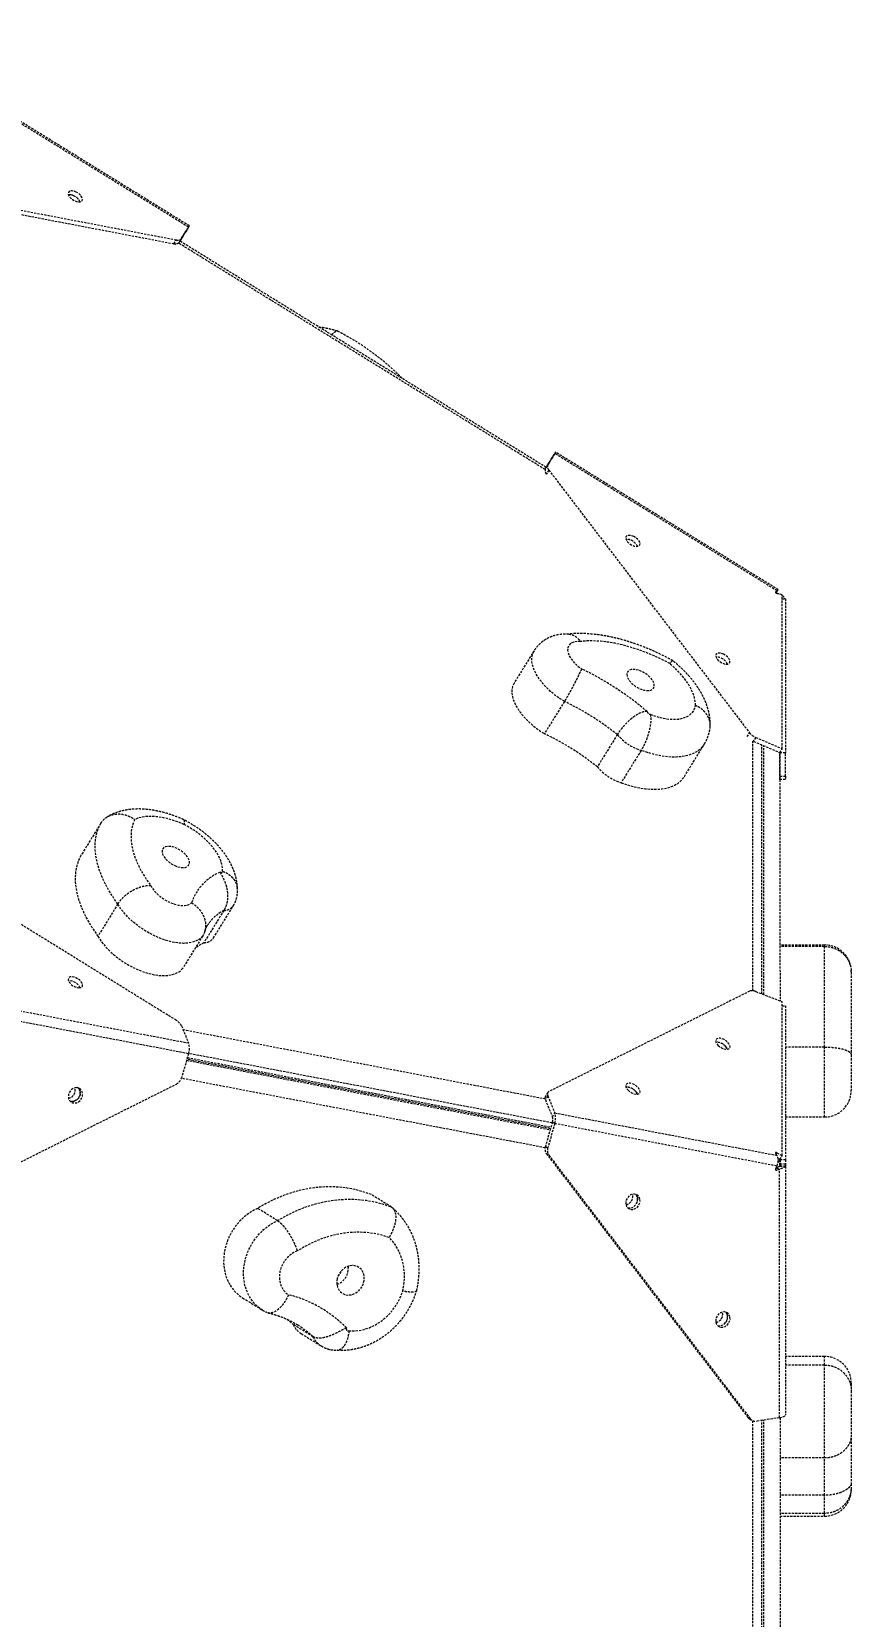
# Model space of a CAD drawing. Header units: millimetres. Extents: x -3485 to 2910, y -2710 to 2433.
# Drawn here: x 986 to 1445, y 74 to 964 of the extents above; entities that cross this region are included whole.
import ezdxf

# ---------------------------------------------------------------- set-up
doc = ezdxf.new("R2010")
doc.units = ezdxf.units.MM
doc.linetypes.add('HIDDEN', pattern=[1.905, 1.27, -0.635])
doc.layers.add('DIKOM_ОБЪЕКТ', color=7, linetype='Continuous')
doc.layers.add('DIKOM_РАЗМЕР_ЗОНА', color=7, linetype='Continuous')
doc.styles.add('style1', font='arialbd.ttf', dxfattribs={"width": 0.8})
doc.dimstyles.new('1-50', dxfattribs={"dimtxt": 300, "dimasz": 200, "dimexe": 100, "dimexo": 0, "dimgap": 100, "dimtad": 1, "dimtxsty": 'style1', "dimcen": 200, "dimclrd": 7, "dimclre": 7, "dimclrt": 7, "dimadec": 1, "dimazin": 2, "dimtfac": 1, "dimtmove": 0, "dimatfit": 2, "dimfxl": 0, "dimlwd": 25, "dimlwe": 18, "dimarcsym": 0})

# ---------------------------------------------------------------- blocks, each defined once
blk = doc.blocks.new('*D3')
at = {"layer": 'Defpoints', "color": 0, "transparency": 16777216}
for p in [(1104.7, 2433.05), (-3035.21, -2058.94), (798.95, -2058.94)]:
    blk.add_point(p, dxfattribs=at)
at = {"layer": 'DIKOM_РАЗМЕР_ЗОНА', "color": 7, "lineweight": 18, "transparency": 16777216}
for p, q in [((1104.7, 2433.05), (-3135.21, 2433.05)), ((798.95, -2058.94), (-3135.21, -2058.94))]:
    blk.add_line(p, q, dxfattribs=at)
at = {"layer": 'DIKOM_РАЗМЕР_ЗОНА', "color": 7, "lineweight": 25, "transparency": 16777216}
blk.add_line((-3035.21, 2233.05), (-3035.21, -1858.94), dxfattribs=at)
at = {"layer": 'DIKOM_РАЗМЕР_ЗОНА', "color": 7, "transparency": 16777216}
for points in [[(-3068.54, 2233.05), (-3001.87, 2233.05), (-3035.21, 2433.05)], [(-3068.54, -1858.94), (-3001.87, -1858.94), (-3035.21, -2058.94)]]:
    blk.add_solid(points, dxfattribs=at)
at = {"layer": 'DIKOM_РАЗМЕР_ЗОНА', "color": 7, "transparency": 16777216, "insert": (-3288.38, 360.58), "char_height": 300, "attachment_point": 5, "rotation": 90, "style": 'style1'}
blk.add_mtext('{\\fArial|b0|i0|c204|p34;4500}', dxfattribs=at)

msp = doc.modelspace()

# ---------------------------------------------------------------- linework, layer by layer
at = {"layer": 'DIKOM_ОБЪЕКТ', "color": 7, "linetype": 'HIDDEN', "lineweight": 15}
for p, q in [((1073.551, 853.87), (948.883, 930.917)), ((1074.023, 854.632), (949.075, 931.852)), ((883.971, 881.631), (1066.716, 846.732)), ((882.629, 879.46), (1065.374, 844.561)), ((1073.551, 853.87), (1069.587, 847.457)), ((1069.588, 847.456), (1073.552, 853.87)), ((1073.551, 853.87), (1072.21, 851.699)), ((1073.552, 853.87), (1072.21, 851.699)), ((1065.374, 844.561), (1066.716, 846.732)), ((1273.622, 717.849), (1067.953, 844.948)), ((1072.21, 851.699), (1068.246, 845.287)), ((1069.587, 847.457), (1068.246, 845.287)), ((1274.268, 719.03), (1068.72, 846.054)), ((1068.721, 846.053), (1072.21, 851.699)), ((1068.721, 846.053), (1069.588, 847.456)), ((1273.794, 718.262), (1277.757, 724.677)), ((1273.794, 718.262), (1275.135, 720.433)), ((1277.757, 724.677), (1274.268, 719.031)), ((1275.135, 720.434), (1274.268, 719.031)), ((1279.099, 726.848), (1275.135, 720.434)), ((1275.135, 720.433), (1279.099, 726.847)), ((1279.099, 726.848), (1277.757, 724.677)), ((1279.099, 726.847), (1277.757, 724.677)), ((1277.757, 724.677), (1277.757, 724.677)), ((1403.769, 649.802), (1279.099, 726.847)), ((1404.519, 650.392), (1279.57, 727.61)), ((1275.771, 717.54), (1274.429, 715.37)), ((1275.771, 717.54), (1388.382, 570.125)), ((1402.959, 649.096), (1403.061, 649.262)), ((1403.061, 649.262), (1403.769, 649.802)), ((1403.11, 648.737), (1403.769, 649.802)), ((1403.348, 648.541), (1404.499, 650.404)), ((1406.765, 647.544), (1403.744, 648.368)), ((1403.744, 648.368), (1405.159, 647.982)), ((1403.744, 648.368), (1403.744, 648.368)), ((1406.761, 561.144), (1406.765, 647.544)), ((1406.765, 645.305), (1408.476, 645.305)), ((1408.476, 645.305), (1408.472, 558.905)), ((1267.448, 616.121), (1256.268, 598.03)), ((1284.471, 587.677), (1273.291, 569.586)), ((1387.047, 567.964), (1388.382, 570.125)), ((1314.159, 569.07), (1302.979, 550.979)), ((1327.547, 560.22), (1316.367, 542.129)), ((1351.807, 545.596), (1362.987, 563.687)), ((1390.24, 425.321), (1390.234, 565.477)), ((1391.847, 567.513), (1390.509, 565.349)), ((1390.672, 565.271), (1405.419, 558.974)), ((1391.847, 567.513), (1406.761, 561.144)), ((1395.216, 423.622), (1395.209, 563.334)), ((1396.477, 423.14), (1396.47, 562.795)), ((1405.419, 558.974), (1406.761, 561.144)), ((1405.471, 559.056), (1405.477, 419.703)), ((1405.471, 545.752), (1405.472, 558.905)), ((1405.472, 557.501), (1405.471, 557.571)), ((1405.472, 559.059), (1405.472, 558.905)), ((1408.472, 558.905), (1405.472, 558.905)), ((1408.471, 545.752), (1408.472, 558.905)), ((1405.471, 545.752), (1408.471, 545.752)), ((1408.471, 543.828), (1405.471, 543.828)), ((1066.75, 408.709), (884.538, 521.317)), ((1024.385, 519.386), (1013.206, 501.295)), ((1033.907, 474.025), (1022.727, 455.935)), ((1087.567, 455.001), (1098.747, 473.091)), ((1093.389, 470.427), (1082.209, 452.336)), ((1081.566, 456.135), (1070.387, 438.045)), ((1430.475, 451.034), (1405.475, 451.033)), ((1430.475, 450.195), (1405.475, 450.194)), ((1445.476, 436.034), (1445.446, 436.977)), ((948.919, 419.854), (1073.585, 396.042)), ((1388.388, 425.098), (1275.786, 368.796)), ((1391.853, 424.906), (1406.767, 419.211)), ((1406.779, 332.825), (1406.767, 419.211)), ((1073.585, 390.042), (948.919, 413.854)), ((1406.768, 416.971), (1408.478, 416.971)), ((1408.478, 416.971), (1408.49, 330.585)), ((1069.621, 405.661), (1073.585, 396.042)), ((1070.475, 403.589), (1273.638, 364.798)), ((1430.478, 393.784), (1408.481, 393.783)), ((1073.585, 390.042), (1069.622, 376.458)), ((1072.51, 386.357), (1276.54, 347.4)), ((1276.699, 347.943), (1072.668, 386.9)), ((1072.945, 387.847), (1276.975, 348.89)), ((1277.646, 351.189), (1073.615, 390.146)), ((1273.639, 337.235), (1069.541, 376.205)), ((884.011, 281.591), (1066.75, 372.962)), ((1275.151, 368.234), (1273.809, 366.063)), ((1275.151, 366.418), (1273.809, 364.247)), ((1275.151, 366.418), (1279.115, 356.799)), ((1273.809, 364.247), (1277.774, 354.628)), ((1277.774, 354.628), (1279.115, 356.799)), ((1279.115, 356.799), (1403.783, 332.991)), ((1277.774, 351.628), (1273.811, 338.044)), ((1279.116, 350.798), (1275.152, 337.215)), ((1277.774, 351.628), (1279.116, 350.798)), ((1403.783, 326.991), (1279.116, 350.798)), ((1408.487, 354.523), (1430.48, 354.524)), ((1273.811, 338.044), (1275.152, 337.215)), ((1275.788, 333.049), (1274.446, 333.878)), ((1274.446, 333.878), (1387.386, 186.036)), ((1275.788, 333.049), (1388.727, 185.207)), ((1403.783, 332.991), (1403.075, 334.104)), ((1403.314, 333.728), (1403.758, 334.445)), ((1403.758, 334.445), (1406.779, 332.825)), ((1404.391, 331.215), (1405.437, 330.654)), ((1405.437, 330.654), (1406.779, 332.825)), ((1405.481, 330.724), (1405.481, 327.287)), ((1405.49, 330.739), (1405.49, 330.585)), ((1405.49, 330.585), (1408.49, 330.585)), ((1405.49, 330.585), (1405.49, 328.251)), ((1408.49, 330.585), (1408.49, 328.251)), ((1402.97, 325.137), (1403.758, 324.65)), ((1403.075, 325.544), (1403.783, 326.991)), ((1403.832, 326), (1403.181, 325.76)), ((1405.173, 325.171), (1403.758, 324.65)), ((1403.832, 326), (1405.173, 325.171)), ((1405.172, 185.787), (1405.173, 325.171)), ((1405.49, 328.251), (1408.49, 328.251)), ((1405.49, 327.016), (1405.49, 326.829)), ((1405.49, 327.016), (1408.49, 327.016)), ((1405.49, 326.829), (1408.49, 326.829)), ((1408.49, 326.829), (1408.488, 187.445)), ((1408.49, 327.016), (1408.49, 327.02)), ((1408.49, 327.016), (1408.49, 326.829)), ((1123.524, 296.343), (1112.344, 303.253)), ((1187.371, 304.045), (1176.19, 310.954)), ((1320.16, 303.529), (1319.956, 303.588)), ((1103.942, 253.027), (1115.123, 246.118)), ((1143.414, 231.233), (1132.233, 238.143)), ((1136.854, 232.943), (1148.034, 226.033)), ((1430.486, 220.141), (1408.489, 220.14)), ((1430.486, 215.336), (1408.489, 215.335)), ((1387.386, 186.036), (1388.727, 185.207)), ((1388.375, 185.137), (1389.717, 184.307)), ((1390.261, -45.758), (1390.251, 184.036)), ((1405.172, 185.787), (1392.345, 183.806)), ((1395.236, -44.799), (1395.226, 184.251)), ((1396.497, -44.558), (1396.487, 184.445)), ((1405.487, 185.839), (1405.497, -38.141)), ((1430.488, 163.164), (1405.488, 163.162)), ((1430.489, 142.228), (1405.489, 142.227)), ((1430.489, 132.045), (1405.489, 132.044)), ((1405.489, 130.505), (1430.49, 130.506))]:
    msp.add_line(p, q, dxfattribs=at)
at = {"layer": 'DIKOM_ОБЪЕКТ', "color": 7, "linetype": 'HIDDEN', "lineweight": 15, "flags": 128}
for points in [[(1010.561, 873.58), (1009.416, 874.023), (1008.325, 874.233), (1007.379, 874.192), (1006.652, 873.904), (1006.204, 873.392), (1006.071, 872.698), (1006.265, 871.878), (1006.769, 870.998), (1007.542, 870.129), (1008.522, 869.343), (1009.629, 868.702), (1010.775, 868.259), (1011.865, 868.05), (1012.812, 868.091), (1013.538, 868.379), (1013.986, 868.891), (1014.119, 869.585), (1013.925, 870.405), (1013.422, 871.285), (1012.648, 872.153), (1011.668, 872.939), (1010.561, 873.58)], [(1073.551, 853.87), (1073.754, 854.199), (1073.902, 854.438), (1073.992, 854.584), (1074.023, 854.632), (1073.992, 854.584), (1073.903, 854.438), (1073.755, 854.199), (1073.552, 853.87)], [(1072.21, 851.699), (1072.311, 851.864), (1072.385, 851.983), (1072.43, 852.056), (1072.445, 852.081), (1072.43, 852.056), (1072.385, 851.983), (1072.311, 851.864), (1072.21, 851.699)], [(1277.757, 724.677), (1277.859, 724.841), (1277.933, 724.961), (1277.978, 725.033), (1277.993, 725.058), (1277.978, 725.033), (1277.933, 724.961), (1277.859, 724.841), (1277.757, 724.677)], [(1279.099, 726.848), (1279.302, 727.176), (1279.45, 727.416), (1279.54, 727.561), (1279.57, 727.61), (1279.54, 727.561), (1279.45, 727.415), (1279.302, 727.176), (1279.099, 726.847)], [(1323.391, 680.254), (1322.246, 680.697), (1321.155, 680.906), (1320.209, 680.865), (1319.482, 680.577), (1319.034, 680.065), (1318.902, 679.371), (1319.095, 678.55), (1319.599, 677.67), (1320.372, 676.802), (1321.352, 676.016), (1322.46, 675.375), (1323.605, 674.932), (1324.695, 674.723), (1325.642, 674.764), (1326.368, 675.052), (1326.816, 675.564), (1326.949, 676.258), (1326.755, 677.079), (1326.252, 677.958), (1325.478, 678.827), (1324.498, 679.613), (1323.391, 680.254)], [(1284.471, 587.677), (1281.769, 589.427), (1279.196, 591.319), (1276.781, 593.328), (1274.556, 595.431), (1272.548, 597.6), (1270.781, 599.81), (1269.277, 602.033), (1268.054, 604.242), (1267.129, 606.409), (1266.511, 608.508), (1266.21, 610.513), (1266.227, 612.399), (1266.565, 614.143), (1267.217, 615.723), (1267.441, 616.111)], [(1293.492, 621.334), (1291.696, 621.38), (1290.095, 621.161), (1288.734, 620.685), (1287.649, 619.963), (1286.87, 619.015), (1286.419, 617.868), (1286.308, 616.553), (1286.539, 615.105), (1287.107, 613.565), (1287.996, 611.975), (1289.182, 610.378), (1290.632, 608.818), (1292.306, 607.338), (1294.159, 605.977)], [(1343.584, 608.985), (1339.212, 611.238), (1334.797, 613.296), (1330.365, 615.148), (1325.937, 616.785), (1321.539, 618.198), (1317.193, 619.379), (1312.923, 620.322), (1308.752, 621.022), (1304.702, 621.475), (1300.795, 621.678), (1297.051, 621.631), (1293.492, 621.334)], [(1373.861, 614.185), (1372.716, 614.628), (1371.626, 614.838), (1370.679, 614.797), (1369.952, 614.508), (1369.504, 613.997), (1369.372, 613.302), (1369.565, 612.482), (1370.069, 611.602), (1370.842, 610.734), (1371.822, 609.947), (1372.93, 609.307), (1374.075, 608.864), (1375.165, 608.654), (1376.112, 608.695), (1376.838, 608.983), (1377.286, 609.495), (1377.419, 610.19), (1377.225, 611.01), (1376.722, 611.89), (1375.948, 612.758), (1374.968, 613.545), (1373.861, 614.185)], [(1319.54, 602.963), (1319.669, 601.889), (1320.109, 600.726), (1320.841, 599.524), (1321.836, 598.331), (1323.053, 597.196), (1324.442, 596.165), (1325.946, 595.282), (1327.503, 594.581), (1329.051, 594.091), (1330.524, 593.834), (1331.864, 593.818), (1333.016, 594.045), (1333.931, 594.506), (1334.573, 595.182), (1334.916, 596.044), (1334.945, 597.058), (1334.659, 598.183), (1334.07, 599.371), (1333.202, 600.575), (1332.09, 601.745), (1330.781, 602.833), (1329.327, 603.795), (1327.789, 604.592), (1326.228, 605.19), (1324.71, 605.565), (1323.295, 605.703), (1322.043, 605.596), (1321.005, 605.25), (1320.222, 604.679), (1319.727, 603.906), (1319.54, 602.963)], [(1358.068, 585.508), (1357.924, 587.652), (1357.463, 589.904), (1356.691, 592.241), (1355.616, 594.64), (1354.247, 597.077), (1352.6, 599.529), (1350.689, 601.969), (1348.535, 604.375), (1346.158, 606.721), (1343.584, 608.985)], [(1256.268, 598.03), (1256.037, 597.632), (1255.385, 596.052), (1255.048, 594.308), (1255.03, 592.422), (1255.332, 590.417), (1255.949, 588.319), (1256.875, 586.151), (1258.097, 583.943), (1259.601, 581.72), (1261.368, 579.51), (1263.377, 577.34), (1265.602, 575.238), (1268.016, 573.228), (1270.59, 571.337), (1273.291, 569.586)], [(1332.692, 580.494), (1335.58, 579.458), (1338.428, 578.649), (1341.2, 578.078), (1343.86, 577.753), (1346.376, 577.677), (1348.716, 577.851), (1350.851, 578.272), (1352.754, 578.937), (1354.4, 579.836), (1355.771, 580.958), (1356.847, 582.289), (1357.616, 583.812), (1358.068, 585.508)], [(1362.99, 563.692), (1362.477, 562.928), (1361.108, 561.345), (1359.452, 559.968), (1357.523, 558.806), (1355.336, 557.871), (1352.91, 557.168), (1350.264, 556.705), (1347.419, 556.485), (1344.398, 556.508), (1341.225, 556.777), (1337.927, 557.287), (1334.529, 558.035), (1331.06, 559.016), (1327.547, 560.22)], [(1316.367, 542.129), (1319.88, 540.925), (1323.35, 539.945), (1326.747, 539.196), (1330.045, 538.686), (1333.218, 538.418), (1336.239, 538.394), (1339.084, 538.614), (1341.731, 539.078), (1344.157, 539.78), (1346.343, 540.716), (1348.272, 541.877), (1349.928, 543.255), (1351.298, 544.838), (1351.807, 545.596)], [(1405.471, 543.828), (1405.471, 543.861), (1405.471, 543.957), (1405.471, 544.115), (1405.471, 544.335), (1405.471, 544.612), (1405.471, 544.944), (1405.471, 545.325), (1405.471, 545.752)], [(1408.471, 545.752), (1408.471, 545.325), (1408.471, 544.944), (1408.471, 544.612), (1408.471, 544.335), (1408.471, 544.115), (1408.471, 543.956), (1408.471, 543.86), (1408.471, 543.828)], [(1033.907, 474.025), (1031.201, 477.945), (1028.796, 481.858), (1026.704, 485.747), (1024.935, 489.592), (1023.497, 493.375), (1022.397, 497.079), (1021.639, 500.686), (1021.229, 504.18), (1021.167, 507.543), (1021.453, 510.76), (1022.088, 513.816), (1023.066, 516.696), (1024.385, 519.386)], [(1043.374, 521.443), (1042.374, 519.009), (1041.692, 516.406), (1041.333, 513.647), (1041.298, 510.748), (1041.588, 507.723), (1042.2, 504.59), (1043.133, 501.364), (1044.38, 498.064), (1045.935, 494.707), (1047.79, 491.31), (1049.934, 487.893), (1052.357, 484.473)], [(1071.012, 518.697), (1067.836, 520.013), (1064.671, 521.116), (1061.549, 521.996), (1058.5, 522.643), (1055.555, 523.05), (1052.745, 523.214), (1050.096, 523.134), (1047.635, 522.809), (1045.387, 522.243), (1043.374, 521.443)], [(1092.682, 492.361), (1092.657, 494.274), (1092.308, 496.304), (1091.64, 498.426), (1090.661, 500.612), (1089.383, 502.836), (1087.823, 505.07), (1086, 507.286), (1083.937, 509.455), (1081.66, 511.551), (1079.197, 513.547), (1076.579, 515.419), (1073.84, 517.143), (1071.012, 518.697)], [(1013.206, 501.295), (1011.887, 498.605), (1010.908, 495.725), (1010.274, 492.669), (1009.987, 489.452), (1010.049, 486.089), (1010.46, 482.596), (1011.217, 478.988), (1012.317, 475.284), (1013.755, 471.501), (1015.524, 467.656), (1017.616, 463.768), (1020.021, 459.854), (1022.727, 455.935)], [(1065.835, 495.633), (1067.396, 495.024), (1068.918, 494.637), (1070.339, 494.488), (1071.6, 494.583), (1072.65, 494.917), (1073.447, 495.477), (1073.956, 496.241), (1074.158, 497.177), (1074.045, 498.246), (1073.62, 499.405), (1072.901, 500.606), (1071.919, 501.801), (1070.712, 502.94), (1069.33, 503.977), (1067.83, 504.869), (1066.274, 505.579), (1064.725, 506.08), (1063.246, 506.349), (1061.898, 506.376), (1060.736, 506.161), (1059.808, 505.711), (1059.152, 505.046), (1058.794, 504.192), (1058.75, 503.184), (1059.02, 502.064), (1059.595, 500.878), (1060.45, 499.674), (1061.55, 498.501), (1062.851, 497.407), (1064.299, 496.438), (1065.835, 495.633)], [(1091.285, 491.854), (1091.609, 491.711), (1091.926, 491.626), (1092.216, 491.605), (1092.457, 491.649), (1092.634, 491.757), (1092.734, 491.919), (1092.751, 492.125), (1092.682, 492.361)], [(1052.357, 484.473), (1053.282, 482.88), (1054.5, 481.285), (1055.978, 479.732), (1057.675, 478.263), (1059.546, 476.919), (1061.538, 475.737), (1063.598, 474.748), (1065.668, 473.981), (1067.692, 473.455), (1069.615, 473.186), (1071.385, 473.18), (1072.951, 473.439), (1074.273, 473.954), (1075.313, 474.712)], [(1081.566, 456.135), (1080.403, 454.874), (1078.955, 453.823), (1077.24, 452.996), (1075.279, 452.402), (1073.095, 452.05), (1070.717, 451.943), (1068.174, 452.083), (1065.496, 452.469), (1062.716, 453.094), (1059.87, 453.953), (1056.992, 455.033), (1054.118, 456.322), (1051.282, 457.804), (1048.521, 459.46), (1045.868, 461.271), (1043.355, 463.214), (1041.014, 465.264), (1038.874, 467.397), (1036.961, 469.586), (1035.298, 471.805), (1033.907, 474.025)], [(1022.727, 455.935), (1024.119, 453.714), (1025.781, 451.495), (1027.695, 449.306), (1029.835, 447.173), (1032.176, 445.123), (1034.688, 443.18), (1037.341, 441.37), (1040.103, 439.713), (1042.938, 438.231), (1045.813, 436.942), (1048.691, 435.862), (1051.537, 435.004), (1054.316, 434.378), (1056.994, 433.993), (1059.538, 433.853), (1061.916, 433.959), (1064.099, 434.311), (1066.06, 434.905), (1067.776, 435.732), (1069.224, 436.783), (1070.387, 438.045)], [(1430.475, 450.195), (1430.475, 450.815), (1430.475, 451.033), (1430.475, 451.034)], [(1430.478, 393.784), (1430.478, 399.29), (1430.477, 404.687), (1430.477, 409.95), (1430.477, 415.054), (1430.477, 419.975), (1430.476, 424.689), (1430.476, 429.175), (1430.476, 433.412), (1430.476, 437.378), (1430.476, 441.057), (1430.476, 444.429), (1430.475, 447.48), (1430.475, 450.195)], [(1445.476, 436.034), (1445.476, 436.024), (1445.476, 435.759)], [(1445.476, 435.759), (1445.476, 433.238), (1445.476, 430.412), (1445.476, 427.296), (1445.477, 423.906), (1445.477, 420.261), (1445.477, 416.379), (1445.477, 412.282), (1445.477, 407.992), (1445.477, 403.532), (1445.478, 398.926), (1445.478, 394.197), (1445.478, 389.373)], [(1012.103, 427.002), (1013.011, 427.094), (1013.686, 427.429), (1014.073, 427.981), (1014.14, 428.705), (1013.883, 429.543), (1013.321, 430.426), (1012.501, 431.283), (1011.489, 432.045), (1010.366, 432.65), (1009.225, 433.049), (1008.156, 433.209), (1007.248, 433.118), (1006.573, 432.783), (1006.186, 432.23), (1006.119, 431.506), (1006.377, 430.669), (1006.938, 429.785), (1007.758, 428.928), (1008.771, 428.166), (1009.893, 427.561), (1011.035, 427.163), (1012.103, 427.002)], [(1370.678, 394.764), (1371.623, 393.956), (1372.712, 393.282), (1373.857, 392.796), (1374.965, 392.538), (1375.947, 392.528), (1376.723, 392.768), (1377.231, 393.238), (1377.428, 393.899), (1377.299, 394.699), (1376.855, 395.573), (1376.131, 396.449), (1375.187, 397.257), (1374.098, 397.931), (1372.953, 398.417), (1371.844, 398.676), (1370.862, 398.685), (1370.086, 398.446), (1369.579, 397.976), (1369.382, 397.314), (1369.51, 396.514), (1369.955, 395.64), (1370.678, 394.764)], [(1374.79, 394.278), (1375.514, 393.402), (1375.957, 392.529)], [(1430.48, 354.524), (1430.48, 354.552), (1430.48, 354.87), (1430.48, 355.542), (1430.48, 356.558), (1430.479, 357.908), (1430.479, 359.573), (1430.479, 361.534), (1430.479, 363.766), (1430.479, 366.241), (1430.479, 368.93), (1430.479, 371.799), (1430.479, 374.812), (1430.479, 377.933), (1430.478, 381.123), (1430.478, 384.343), (1430.478, 387.552), (1430.478, 390.712), (1430.478, 393.784)], [(1445.478, 389.373), (1445.478, 387.194), (1445.478, 384.914), (1445.478, 382.597), (1445.478, 380.305), (1445.479, 378.102), (1445.479, 376.047), (1445.479, 374.197), (1445.479, 372.603), (1445.479, 371.308), (1445.479, 370.347), (1445.479, 369.748), (1445.479, 369.526), (1445.479, 369.525)], [(1010.597, 370.975), (1009.451, 370.765), (1008.361, 370.222), (1007.414, 369.39), (1006.688, 368.336), (1006.24, 367.146), (1006.107, 365.915), (1006.301, 364.745), (1006.804, 363.728), (1007.578, 362.949), (1008.558, 362.469), (1009.665, 362.329), (1010.81, 362.538), (1011.901, 363.081), (1012.847, 363.913), (1013.574, 364.967), (1014.022, 366.158), (1014.154, 367.388), (1013.961, 368.559), (1013.457, 369.575), (1012.684, 370.355), (1011.704, 370.834), (1010.597, 370.975)], [(1007.132, 363.334), (1007.54, 363.229), (1008.669, 363.196), (1009.807, 363.511), (1010.862, 364.148), (1011.749, 365.056), (1012.396, 366.162), (1012.75, 367.375), (1012.782, 368.598), (1012.491, 369.731), (1011.899, 370.682), (1011.782, 370.81)], [(1011.775, 370.812), (1012.116, 370.404), (1012.619, 369.388), (1012.813, 368.217), (1012.68, 366.987), (1012.232, 365.796), (1011.506, 364.742), (1010.559, 363.91), (1009.469, 363.368), (1008.323, 363.158), (1007.216, 363.298), (1007.145, 363.32)], [(1320.212, 369.531), (1321.157, 368.723), (1322.246, 368.049), (1323.391, 367.563), (1324.499, 367.304), (1325.481, 367.295), (1326.257, 367.535), (1326.765, 368.004), (1326.962, 368.666), (1326.833, 369.466), (1326.389, 370.34), (1325.665, 371.216), (1324.721, 372.024), (1323.632, 372.698), (1322.487, 373.184), (1321.378, 373.442), (1320.396, 373.452), (1319.62, 373.212), (1319.113, 372.742), (1318.916, 372.081), (1319.044, 371.281), (1319.488, 370.407), (1320.212, 369.531)], [(1324.324, 369.045), (1325.048, 368.169), (1325.491, 367.296)], [(1176.19, 310.954), (1171.603, 312.566), (1166.877, 313.816), (1162.034, 314.698), (1157.097, 315.209), (1152.09, 315.345), (1147.035, 315.106), (1141.958, 314.494), (1136.881, 313.511), (1131.83, 312.161), (1126.827, 310.451), (1121.896, 308.39), (1117.061, 305.987), (1112.344, 303.253)], [(1112.344, 303.253), (1109.612, 301.859), (1106.997, 300.168), (1104.534, 298.2), (1102.251, 295.979), (1100.176, 293.533), (1098.337, 290.891), (1096.754, 288.087), (1095.448, 285.155), (1094.435, 282.131), (1093.727, 279.052), (1093.333, 275.957), (1093.258, 272.883), (1093.502, 269.869), (1094.064, 266.951), (1094.935, 264.166), (1096.105, 261.547), (1097.56, 259.128), (1099.281, 256.938), (1101.248, 255.004), (1103.436, 253.35), (1103.942, 253.027)], [(1123.524, 296.343), (1128.241, 299.078), (1133.077, 301.481), (1138.007, 303.542), (1143.01, 305.252), (1148.062, 306.601), (1153.139, 307.585), (1158.216, 308.197), (1163.27, 308.436), (1168.278, 308.299), (1173.214, 307.789), (1178.057, 306.907), (1182.784, 305.657), (1187.371, 304.045)], [(1326.888, 308.372), (1326.505, 309.46), (1325.833, 310.343), (1324.927, 310.949), (1323.86, 311.228), (1322.719, 311.158), (1321.596, 310.745), (1320.581, 310.021), (1319.758, 309.047), (1319.193, 307.9), (1318.932, 306.673), (1318.996, 305.467), (1319.379, 304.378), (1320.05, 303.495), (1320.956, 302.89), (1322.023, 302.61), (1323.164, 302.68), (1324.288, 303.094), (1325.302, 303.817), (1326.125, 304.792), (1326.69, 305.939), (1326.951, 307.165), (1326.888, 308.372)], [(1319.948, 303.596), (1320.359, 303.491), (1321.488, 303.457), (1322.626, 303.772), (1323.681, 304.409), (1324.568, 305.318), (1325.215, 306.423), (1325.569, 307.636), (1325.601, 308.859), (1325.31, 309.992), (1324.718, 310.944), (1324.596, 311.076)], [(1324.586, 311.08), (1325.163, 310.29), (1325.546, 309.201)], [(1115.109, 246.126), (1114.617, 246.44), (1112.429, 248.094), (1110.462, 250.029), (1108.74, 252.219), (1107.286, 254.638), (1106.115, 257.256), (1105.244, 260.042), (1104.683, 262.959), (1104.438, 265.974), (1104.514, 269.048), (1104.908, 272.143), (1105.616, 275.222), (1106.629, 278.246), (1107.935, 281.178), (1109.517, 283.982), (1111.357, 286.623), (1113.431, 289.07), (1115.714, 291.291), (1118.178, 293.259), (1120.792, 294.95), (1123.524, 296.343)], [(1186.13, 286.946), (1182.062, 288.192), (1177.876, 289.099), (1173.595, 289.661), (1169.241, 289.875), (1164.837, 289.741), (1160.407, 289.259), (1155.976, 288.431), (1151.566, 287.261), (1147.202, 285.757), (1142.907, 283.927), (1138.703, 281.779), (1134.614, 279.326)], [(1193.764, 256.757), (1194.385, 260.165), (1194.691, 263.575), (1194.681, 266.951), (1194.353, 270.26), (1193.712, 273.469), (1192.763, 276.546), (1191.517, 279.46), (1189.985, 282.183), (1188.184, 284.686), (1186.13, 286.946)], [(1134.614, 279.326), (1132.622, 278.407), (1130.752, 277.166), (1129.056, 275.637), (1127.579, 273.862), (1126.363, 271.889), (1125.439, 269.773), (1124.835, 267.571), (1124.566, 265.344), (1124.64, 263.153), (1125.054, 261.057), (1125.797, 259.114), (1126.85, 257.377), (1128.182, 255.895), (1129.758, 254.707)], [(1157.044, 263.845), (1156.796, 262.167), (1156.864, 260.519), (1157.244, 258.968), (1157.922, 257.577), (1158.868, 256.403), (1160.046, 255.494), (1161.405, 254.888), (1162.891, 254.609), (1164.443, 254.669), (1165.998, 255.065), (1167.491, 255.781), (1168.861, 256.788), (1170.053, 258.045), (1171.018, 259.499), (1171.715, 261.092), (1172.118, 262.758), (1172.208, 264.429), (1171.983, 266.037), (1171.451, 267.516), (1170.635, 268.805), (1169.568, 269.852), (1168.293, 270.613), (1166.863, 271.058), (1165.336, 271.168), (1163.774, 270.939), (1162.243, 270.38), (1160.804, 269.514), (1159.516, 268.376), (1158.432, 267.014), (1157.597, 265.482), (1157.044, 263.845)], [(1163.555, 234.557), (1166.407, 234.469), (1169.297, 234.729), (1172.189, 235.334), (1175.045, 236.276), (1177.831, 237.544), (1180.512, 239.122), (1183.053, 240.989), (1185.424, 243.123), (1187.593, 245.497), (1189.535, 248.081), (1191.224, 250.842), (1192.64, 253.746), (1193.764, 256.757)], [(1128.788, 241.084), (1129.382, 240.609), (1132.233, 238.143)], [(1377.358, 242.305), (1376.975, 243.393), (1376.303, 244.276), (1375.397, 244.882), (1374.33, 245.161), (1373.189, 245.091), (1372.066, 244.678), (1371.051, 243.954), (1370.229, 242.98), (1369.664, 241.833), (1369.402, 240.606), (1369.466, 239.4), (1369.849, 238.311), (1370.52, 237.428), (1371.426, 236.823), (1372.493, 236.543), (1373.634, 236.613), (1374.758, 237.027), (1375.772, 237.75), (1376.595, 238.725), (1377.16, 239.872), (1377.421, 241.098), (1377.358, 242.305)], [(1370.407, 237.54), (1370.835, 237.429), (1371.964, 237.396), (1373.102, 237.711), (1374.157, 238.348), (1375.044, 239.256), (1375.691, 240.362), (1376.045, 241.575), (1376.077, 242.798), (1375.786, 243.931), (1375.194, 244.883), (1375.083, 245.004)], [(1375.056, 245.013), (1375.633, 244.223), (1376.016, 243.134)], [(1430.486, 215.336), (1430.486, 217.059), (1430.486, 218.406), (1430.486, 219.372), (1430.486, 219.951), (1430.486, 220.141)], [(1430.488, 163.164), (1430.488, 165.161), (1430.488, 167.427), (1430.488, 169.933), (1430.488, 172.647), (1430.488, 175.537), (1430.487, 178.567), (1430.487, 181.699), (1430.487, 184.895), (1430.487, 188.116), (1430.487, 191.321), (1430.487, 194.472), (1430.486, 197.529), (1430.486, 200.454), (1430.486, 203.213), (1430.486, 205.769), (1430.486, 208.093), (1430.486, 210.156), (1430.486, 211.931), (1430.486, 213.398), (1430.486, 214.537), (1430.486, 215.336)], [(1445.486, 205.142), (1445.486, 204.985), (1445.486, 204.466), (1445.486, 203.588), (1445.486, 202.355), (1445.486, 200.775)], [(1445.486, 200.775), (1445.486, 200.294), (1445.486, 199.446), (1445.486, 198.254), (1445.487, 196.751), (1445.487, 194.977), (1445.487, 192.982), (1445.487, 190.819), (1445.487, 188.549), (1445.487, 186.232), (1445.487, 183.934), (1445.487, 181.716), (1445.487, 179.64), (1445.487, 177.762), (1445.488, 176.133)], [(1405.172, 185.787), (1405.886, 185.917), (1406.536, 186.077), (1407.108, 186.262), (1407.592, 186.471), (1407.979, 186.698), (1408.26, 186.939), (1408.431, 187.19), (1408.488, 187.445)], [(1445.488, 176.133), (1445.488, 173.647), (1445.488, 170.872), (1445.488, 167.818), (1445.488, 164.497), (1445.488, 160.918), (1445.488, 157.096), (1445.488, 153.043), (1445.489, 148.774)], [(1430.489, 142.228), (1430.489, 145.507), (1430.489, 148.614), (1430.489, 151.541), (1430.488, 154.278), (1430.488, 156.816), (1430.488, 159.148), (1430.488, 161.266), (1430.488, 163.164)], [(1445.489, 148.774), (1445.489, 148.429), (1445.489, 148.067), (1445.489, 147.712), (1445.489, 147.39), (1445.489, 147.123), (1445.489, 146.928), (1445.489, 146.819), (1445.489, 146.799)], [(1445.489, 146.804), (1445.489, 146.02), (1445.489, 145.592), (1445.489, 145.507)], [(1430.489, 132.045), (1430.489, 132.539), (1430.489, 133.29), (1430.489, 134.285), (1430.489, 135.508), (1430.489, 136.939), (1430.489, 138.554), (1430.489, 140.327), (1430.489, 142.228)], [(1430.49, 130.506), (1430.489, 130.667), (1430.489, 131.182), (1430.489, 132.045)]]:
    msp.add_lwpolyline(points, dxfattribs=at)
at = {"layer": 'DIKOM_ОБЪЕКТ', "color": 7, "linetype": 'HIDDEN', "lineweight": 15}
for centre, radius, start, end in [((1006.609, 866.524), 5.538, 61.88089, 94.227807), ((1006.44, 865.213), 6.839, 24.645087, 92.004852), ((1006.88, 865.582), 6.279, 23.279728, 68.124258), ((1066.263, 847.089), 2.679, 250.629401, 317.726676), ((1067.605, 849.26), 2.68, 250.630162, 317.727855), ((1277.634, 719.465), 2.679, 158.828404, 225.940681), ((1276.293, 717.295), 2.679, 158.834754, 225.933949), ((1319.264, 671.89), 6.839, 24.603119, 91.965776), ((1319.256, 671.877), 6.848, 24.681344, 91.885534), ((1217.415, 447.657), 175.94, 49.799418, 64.138652), ((1369.743, 605.83), 6.835, 24.552588, 92.049693), ((1369.726, 605.809), 6.847, 24.679961, 91.886917), ((1221.129, 453.626), 148.263, 51.136693, 64.708412), ((1332.807, 582.345), 1.854, 189.503831, 266.431351), ((1209.95, 435.535), 148.263, 51.136693, 64.708412), ((1395.253, 575.637), 8.809, 218.73859, 247.249947), ((1336.431, 588.212), 29.368, 220.677022, 252.390247), ((1325.251, 570.12), 29.367, 220.676552, 252.391489), ((1101.957, 465.899), 28.063, 112.350255, 161.697548), ((1093.44, 477.042), 6.616, 269.554057, 323.355053), ((1104.29, 449.15), 23.907, 117.127737, 147.648589), ((1082.334, 458.804), 6.469, 268.890447, 323.986565), ((1094.36, 429.28), 26.062, 117.789458, 131.87779), ((1430.476, 436.034), 15, 13.353612, 90.002526), ((1006.454, 424.158), 6.857, 24.743067, 91.826632), ((1006.443, 424.164), 6.85, 24.699501, 91.735337), ((1389.887, 420.785), 4.565, 64.500482, 109.166741), ((1063.221, 402.508), 7.135, 26.225232, 60.356675), ((1064.409, 393.042), 9.654, 341.896558, 18.10606), ((1369.789, 389.818), 6.701, 41.728294, 92.381529), ((1369.739, 389.674), 6.843, 24.664667, 91.911079), ((1064.126, 378.044), 5.72, 297.31386, 343.905456), ((1005.5, 369.522), 4.505, 279.091355, 17.3604), ((1275.551, 365.155), 1.965, 152.477127, 207.538933), ((1276.619, 367.3), 1.712, 119.099748, 211.004567), ((1319.331, 364.603), 6.683, 41.658506, 92.453261), ((1319.271, 364.43), 6.846, 24.741534, 91.87779), ((1430.479, 369.524), 15, 270.002526, 0.002526), ((1269.939, 353.798), 9.654, 341.897993, 18.10716), ((1273.185, 353.127), 4.828, 341.900174, 18.105577), ((1278.27, 336.592), 4.69, 161.968115, 215.36922), ((1279.612, 335.763), 4.69, 161.971366, 215.368951), ((1399.262, 327.238), 6.219, 0.449713, 31.600081), ((1318.409, 309.591), 4.301, 278.208441, 329.819704), ((1318.528, 309.787), 4.303, 326.760595, 18.24227), ((1320.742, 308.36), 4.877, 330.072746, 9.926133), ((1153.609, 269.612), 9.651, 289.702097, 6.868005), ((1154.452, 269.091), 4.891, 308.649623, 347.922337), ((1113.321, 188.398), 68.315, 44.314177, 76.077844), ((1368.887, 243.528), 4.3, 278.0998, 329.82769), ((1369.005, 243.726), 4.303, 326.75392, 18.1913), ((1371.082, 242.308), 5.003, 319.427991, 9.504547), ((1143.388, 243.401), 12.332, 205.241219, 238.003831), ((1104.537, 189.185), 57.266, 47.243797, 58.207628), ((1154.569, 236.493), 12.333, 205.241715, 237.921467), ((1163.216, 235.631), 1.126, 154.131267, 287.543533), ((1430.486, 205.141), 15, 0.002526, 90.002526), ((1390.309, 188.259), 3.673, 217.248453, 238.225472), ((1391.695, 187.499), 3.75, 217.676685, 279.981254), ((1430.489, 145.506), 15, 270.002526, 0.002526)]:
    msp.add_arc(centre, radius, start, end, dxfattribs=at)
for centre, major_axis, ratio, start_param, end_param in [((1403.744, 648.84), (0.771, -0.31), 0.5393291, 2.8316281, 4.9260232), ((1403.744, 648.84), (0.771, -0.31), 0.5392546, 4.394289, 4.9260006), ((1403.758, 333.974), (0.753, -0.544), 0.4311021, 1.8729865, 3.9673816), ((1403.758, 325.413), (0.628, 0.693), 0.6884804, 1.9680499, 4.062445), ((1405.49, 327.779), (0, 0.771), 0.0001041, 0.9118027, 3.0061978), ((1408.49, 327.783), (0, 0.771), 0.0001042, 0.9116985, 3.0060936), ((1408.49, 327.779), (0, 0.771), 0.0001041, 0.9118027, 3.0061978)]:
    msp.add_ellipse(centre, major_axis=major_axis, ratio=ratio, start_param=start_param, end_param=end_param, dxfattribs=at)
for points, knots in [([(1157.243, 795.501), (1156.94, 795.594), (1155.4, 796.07), (1152.616, 796.759), (1149.497, 797.398), (1147.636, 797.608), (1146.998, 797.68)], [0, 0, 0, 0, 0.0879231, 0.447461, 0.8104492, 1, 1, 1, 1]), ([(1153.91, 793.408), (1153.929, 793.433), (1154.304, 793.917), (1154.99, 794.571), (1155.915, 795.286), (1156.682, 795.604), (1157.064, 795.514), (1157.235, 795.474)], [0, 0, 0, 0, 0.0136442, 0.2701901, 0.5341322, 0.7916655, 1, 1, 1, 1]), ([(1193.438, 768.981), (1193.377, 769.047), (1192.224, 770.287), (1189.798, 772.626), (1186.161, 775.974), (1182.344, 779.202), (1178.386, 782.311), (1174.296, 785.29), (1170.089, 788.132), (1165.777, 790.822), (1161.551, 793.272), (1158.737, 794.743), (1157.415, 795.434)], [0, 0, 0, 0, 0.0062817, 0.1189944, 0.2313541, 0.3434123, 0.4552282, 0.566864, 0.6783812, 0.7898467, 0.9013228, 1, 1, 1, 1]), ([(1403.769, 649.802), (1403.99, 649.994), (1404.395, 650.344), (1404.467, 650.386), (1404.499, 650.404)], [0, 0, 0, 0, 0.5463799, 1, 1, 1, 1]), ([(1406.765, 647.148), (1407.059, 646.907), (1407.669, 646.406), (1407.99, 645.68), (1408.156, 645.305)], [0, 0, 0, 0, 0.4820449, 1, 1, 1, 1]), ([(1286.935, 625.498), (1286.853, 625.504), (1285.869, 625.58), (1284.02, 625.53), (1281.439, 625.256), (1278.989, 624.706), (1276.679, 623.913), (1274.519, 622.88), (1272.525, 621.618), (1270.645, 620.096), (1268.97, 618.294), (1267.885, 616.921), (1267.467, 616.141), (1267.442, 616.094)], [0, 0, 0, 0, 0.01086781, 0.12998566, 0.24482175, 0.35562556, 0.46310844, 0.56806639, 0.67120891, 0.7731272, 0.88436142, 0.99310189, 1, 1, 1, 1]), ([(1345.27, 610.629), (1344.898, 610.836), (1343.05, 611.866), (1339.673, 613.602), (1335.13, 615.759), (1330.543, 617.728), (1325.928, 619.505), (1321.299, 621.082), (1316.668, 622.451), (1312.05, 623.604), (1307.456, 624.532), (1302.9, 625.225), (1298.396, 625.677), (1293.962, 625.867), (1289.981, 625.828), (1287.529, 625.608), (1286.487, 625.514)], [0, 0, 0, 0, 0.0190301, 0.0946836, 0.1704323, 0.2463197, 0.3223923, 0.398695, 0.4752743, 0.5521729, 0.6294246, 0.7070518, 0.7850512, 0.8633817, 0.9419414, 1, 1, 1, 1]), ([(1286.936, 625.502), (1287.493, 625.434), (1288.602, 625.298), (1290.219, 624.56), (1291.894, 623.338), (1292.947, 622.124), (1293.484, 621.346), (1293.492, 621.334)], [0, 0, 0, 0, 0.2300572, 0.4572916, 0.6910711, 0.9953797, 1, 1, 1, 1]), ([(1294.159, 605.977), (1294.156, 605.97), (1293.902, 605.421), (1293.373, 604.298), (1292.439, 602.36), (1291.477, 600.411), (1290.403, 598.292), (1289.261, 596.103), (1288.056, 593.864), (1286.844, 591.687), (1285.626, 589.573), (1284.859, 588.315), (1284.471, 587.677)], [0, 0, 0, 0, 0.0020447, 0.1451478, 0.2509368, 0.3597572, 0.4650832, 0.5734339, 0.6785544, 0.7867056, 0.891826, 1, 1, 1, 1]), ([(1345.265, 610.621), (1345.211, 610.62), (1345.096, 610.616), (1344.57, 610.126), (1343.99, 609.47), (1343.588, 608.991), (1343.584, 608.985)], [0, 0, 0, 0, 0.2724775, 0.5783003, 0.9951741, 1, 1, 1, 1]), ([(1366.34, 573.98), (1366.349, 574.593), (1366.372, 576.186), (1366.128, 578.776), (1365.586, 581.758), (1364.741, 584.785), (1363.596, 587.852), (1362.146, 590.94), (1360.402, 594.024), (1358.381, 597.069), (1356.11, 600.045), (1353.616, 602.928), (1350.922, 605.699), (1348.149, 608.278), (1346.204, 609.87), (1345.28, 610.627)], [0, 0, 0, 0, 0.04511, 0.1172739, 0.1910847, 0.2673508, 0.3461061, 0.4270814, 0.5097, 0.5932295, 0.6769053, 0.7602652, 0.8431387, 0.925502, 1, 1, 1, 1]), ([(1330.978, 582.038), (1330.971, 582.039), (1330.442, 582.095), (1329.419, 582.018), (1327.786, 581.568), (1325.977, 580.745), (1324.035, 579.551), (1322.098, 578.092), (1320.239, 576.456), (1318.459, 574.666), (1316.835, 572.814), (1315.356, 570.914), (1314.562, 569.69), (1314.159, 569.07)], [0, 0, 0, 0, 0.0010806, 0.0812592, 0.1643779, 0.2682265, 0.3751127, 0.478071, 0.5839574, 0.6864867, 0.7919593, 0.8944928, 1, 1, 1, 1]), ([(1332.692, 580.494), (1332.694, 580.485), (1332.901, 579.752), (1333.035, 578.354), (1332.944, 576.065), (1332.644, 573.829), (1332.148, 571.455), (1331.483, 569.05), (1330.661, 566.637), (1329.719, 564.333), (1328.672, 562.136), (1327.925, 560.865), (1327.547, 560.22)], [0, 0, 0, 0, 0.0016822, 0.1432329, 0.2488642, 0.3575583, 0.4631182, 0.5717363, 0.6772712, 0.7858658, 0.8914013, 1, 1, 1, 1]), ([(1366.244, 572.883), (1366.302, 573.501), (1366.426, 574.819), (1366.092, 576.829), (1365.362, 578.855), (1364.234, 580.745), (1362.731, 582.479), (1360.74, 584.126), (1359.082, 585.062), (1358.092, 585.498), (1358.068, 585.508)], [0, 0, 0, 0, 0.1238296, 0.2641506, 0.40054, 0.5408858, 0.6773474, 0.8177601, 0.995672, 1, 1, 1, 1]), ([(1362.959, 563.717), (1363.185, 564.067), (1363.897, 565.169), (1364.801, 567.186), (1365.663, 569.715), (1366.088, 571.635), (1366.232, 572.697), (1366.257, 572.882)], [0, 0, 0, 0, 0.1268429, 0.3996658, 0.670949, 0.942635, 1, 1, 1, 1]), ([(1070.774, 521.374), (1070.278, 521.597), (1068.583, 522.36), (1065.651, 523.516), (1061.978, 524.761), (1058.277, 525.782), (1054.562, 526.573), (1050.846, 527.113), (1047.148, 527.384), (1043.497, 527.366), (1039.934, 527.042), (1036.631, 526.426), (1033.615, 525.563), (1030.906, 524.498), (1029.071, 523.58), (1028.145, 523.026), (1028.024, 522.953)], [0, 0, 0, 0, 0.0332804, 0.1138801, 0.1949854, 0.2767711, 0.3593591, 0.4428112, 0.5270692, 0.6118506, 0.6963392, 0.7796241, 0.8519844, 0.922082, 0.9897848, 1, 1, 1, 1]), ([(1024.385, 519.386), (1024.786, 519.96), (1025.6, 521.124), (1027.213, 522.507), (1029.078, 523.585), (1031.141, 524.289), (1033.375, 524.619), (1035.684, 524.555), (1038.044, 524.098), (1040.649, 523.156), (1042.408, 522.137), (1043.363, 521.451), (1043.374, 521.443)], [0, 0, 0, 0, 0.1043127, 0.2116588, 0.3159645, 0.4232762, 0.5279873, 0.635675, 0.7413958, 0.8501003, 0.9982847, 1, 1, 1, 1]), ([(1100.99, 482.523), (1100.965, 483.351), (1100.912, 485.118), (1100.479, 487.824), (1099.769, 490.658), (1098.755, 493.529), (1097.442, 496.421), (1095.831, 499.312), (1093.938, 502.169), (1091.789, 504.956), (1089.415, 507.643), (1086.848, 510.211), (1084.11, 512.645), (1081.222, 514.936), (1078.205, 517.077), (1075.073, 519.053), (1072.583, 520.461), (1071.14, 521.191), (1070.79, 521.367)], [0, 0, 0, 0, 0.0521728, 0.1113286, 0.1724537, 0.2357685, 0.3012455, 0.3685232, 0.4369601, 0.5057982, 0.5744226, 0.6426157, 0.71034, 0.7776665, 0.8447195, 0.9116496, 0.9786189, 1, 1, 1, 1]), ([(1070.792, 521.371), (1070.901, 521.271), (1071.123, 521.068), (1071.221, 520.213), (1071.125, 519.312), (1071.015, 518.711), (1071.012, 518.697)], [0, 0, 0, 0, 0.2971012, 0.6029971, 0.9905836, 1, 1, 1, 1]), ([(1091.285, 491.854), (1091.288, 491.848), (1091.496, 491.408), (1092.057, 490.441), (1092.988, 488.723), (1093.929, 486.655), (1094.73, 484.29), (1095.279, 481.811), (1095.533, 479.333), (1095.478, 476.869), (1095.105, 474.537), (1094.433, 472.329), (1093.74, 471.067), (1093.389, 470.427)], [0, 0, 0, 0, 0.0010796, 0.0812546, 0.1643748, 0.2682233, 0.3751114, 0.4780709, 0.5839562, 0.6864872, 0.7919618, 0.8944911, 1, 1, 1, 1]), ([(1092.682, 492.361), (1092.694, 492.358), (1093.69, 492.053), (1095.346, 491.264), (1097.358, 489.78), (1098.856, 488.195), (1099.985, 486.401), (1100.684, 484.703), (1100.824, 483.586), (1100.878, 483.148)], [0, 0, 0, 0, 0.00261999, 0.22314439, 0.38771229, 0.55704741, 0.72150605, 0.89071921, 1, 1, 1, 1]), ([(1033.907, 474.025), (1034.309, 474.625), (1035.124, 475.841), (1036.723, 477.595), (1038.563, 479.254), (1040.59, 480.742), (1042.776, 482.04), (1045.026, 483.09), (1047.316, 483.877), (1049.791, 484.418), (1051.454, 484.515), (1052.343, 484.474), (1052.357, 484.473)], [0, 0, 0, 0, 0.1053864, 0.2138302, 0.3192162, 0.4276532, 0.5331368, 0.6416677, 0.7474225, 0.8562226, 0.9978485, 1, 1, 1, 1]), ([(1098.721, 473.118), (1098.981, 473.539), (1099.622, 474.575), (1100.318, 476.374), (1100.848, 478.42), (1101.063, 480.472), (1101.074, 482.057), (1100.932, 482.935), (1100.897, 483.151)], [0, 0, 0, 0, 0.1416531, 0.3480062, 0.548987, 0.7452779, 0.9375605, 1, 1, 1, 1]), ([(1075.313, 474.712), (1075.327, 474.703), (1076.298, 474.103), (1077.888, 472.906), (1079.812, 470.898), (1081.226, 468.909), (1082.298, 466.765), (1082.976, 464.564), (1083.256, 462.321), (1083.117, 460.144), (1082.59, 458.031), (1081.911, 456.773), (1081.566, 456.135)], [0, 0, 0, 0, 0.00204372, 0.14514625, 0.25093725, 0.35975718, 0.465082, 0.57343529, 0.6785547, 0.78670864, 0.8918289, 1, 1, 1, 1]), ([(1082.761, 458.837), (1082.828, 459.067), (1083.059, 459.856), (1083.473, 460.897), (1083.929, 461.625), (1084.114, 461.92)], [0, 0, 0, 0, 0.19708522, 0.67552317, 1, 1, 1, 1]), ([(1430.475, 450.195), (1431.3, 450.157), (1432.974, 450.081), (1435.402, 449.465), (1437.712, 448.49), (1439.799, 447.166), (1441.644, 445.514), (1443.166, 443.602), (1444.347, 441.449), (1445.235, 438.85), (1445.477, 436.899), (1445.476, 435.771), (1445.476, 435.759)], [0, 0, 0, 0, 0.1043116, 0.2116555, 0.3159664, 0.423278, 0.5279854, 0.6356764, 0.7413937, 0.8500996, 0.9982819, 1, 1, 1, 1]), ([(1430.478, 393.784), (1431.307, 393.773), (1432.99, 393.75), (1435.433, 393.565), (1437.756, 393.271), (1439.853, 392.87), (1441.704, 392.368), (1443.222, 391.784), (1444.394, 391.121), (1445.249, 390.328), (1445.476, 389.726), (1445.478, 389.378), (1445.478, 389.373)], [0, 0, 0, 0, 0.10538612, 0.21383245, 0.3192153, 0.42765115, 0.53313506, 0.64166545, 0.74742199, 0.85622156, 0.99784851, 1, 1, 1, 1]), ([(1403.783, 326.991), (1403.998, 327.563), (1404.393, 328.609), (1404.567, 330.195), (1404.399, 331.708), (1403.998, 332.542), (1403.783, 332.991)], [0, 0, 0, 0, 0.27318553, 0.50000755, 0.73040457, 1, 1, 1, 1]), ([(1405.49, 326.829), (1405.465, 326.816), (1405.419, 326.794), (1405.065, 326.653), (1404.551, 326.369), (1404.085, 326.13), (1403.832, 326)], [0, 0, 0, 0, 0.2754385, 0.4999105, 0.7277907, 1, 1, 1, 1]), ([(1408.49, 326.829), (1408.438, 326.723), (1408.344, 326.529), (1407.638, 326.16), (1406.628, 325.681), (1405.683, 325.349), (1405.173, 325.171)], [0, 0, 0, 0, 0.2731986, 0.5000209, 0.7304137, 1, 1, 1, 1]), ([(1187.371, 304.045), (1187.719, 303.783), (1188.426, 303.251), (1189.174, 302.025), (1189.673, 300.508), (1189.881, 298.739), (1189.799, 296.743), (1189.429, 294.604), (1188.772, 292.346), (1187.735, 289.772), (1186.762, 287.962), (1186.137, 286.957), (1186.13, 286.946)], [0, 0, 0, 0, 0.10431273, 0.21165761, 0.31596631, 0.4232793, 0.52798639, 0.63567613, 0.74139157, 0.85010059, 0.99828654, 1, 1, 1, 1]), ([(1201.534, 256.97), (1201.686, 257.623), (1202.14, 259.574), (1202.66, 262.86), (1203.008, 266.81), (1203.048, 270.749), (1202.784, 274.65), (1202.218, 278.484), (1201.353, 282.227), (1200.195, 285.853), (1198.753, 289.336), (1197.038, 292.654), (1195.064, 295.786), (1192.84, 298.706), (1190.389, 301.435), (1188.566, 303.055), (1187.649, 303.87)], [0, 0, 0, 0, 0.037753, 0.1128753, 0.1880012, 0.2630273, 0.3379058, 0.4125887, 0.4870283, 0.5611769, 0.6349971, 0.7084601, 0.781557, 0.854291, 0.9266848, 1, 1, 1, 1]), ([(1123.524, 296.343), (1123.907, 296.08), (1124.684, 295.546), (1125.972, 294.316), (1127.319, 292.795), (1128.674, 291.021), (1130.019, 289.02), (1131.291, 286.878), (1132.476, 284.618), (1133.63, 282.088), (1134.294, 280.315), (1134.609, 279.341), (1134.614, 279.326)], [0, 0, 0, 0, 0.10538537, 0.21382954, 0.31921421, 0.42765201, 0.53313681, 0.64166491, 0.74742399, 0.85622345, 0.99784897, 1, 1, 1, 1]), ([(1129.758, 254.707), (1129.751, 254.692), (1129.267, 253.661), (1128.339, 251.928), (1126.859, 249.716), (1125.439, 247.984), (1123.949, 246.542), (1122.452, 245.458), (1120.957, 244.738), (1119.537, 244.436), (1118.318, 244.479), (1117.656, 244.797), (1117.382, 244.929)], [0, 0, 0, 0, 0.0021147, 0.1502379, 0.2597372, 0.3723714, 0.4813917, 0.5935395, 0.7023481, 0.8142939, 0.9230996, 1, 1, 1, 1]), ([(1156.908, 223.672), (1157.067, 223.66), (1158.366, 223.561), (1160.831, 223.609), (1164.286, 223.911), (1167.732, 224.537), (1171.147, 225.46), (1174.505, 226.681), (1177.783, 228.192), (1180.956, 229.981), (1184.002, 232.038), (1186.897, 234.347), (1189.62, 236.892), (1192.149, 239.656), (1194.467, 242.618), (1196.555, 245.757), (1198.398, 249.05), (1199.977, 252.477), (1200.974, 255.131), (1201.435, 256.635), (1201.529, 256.942)], [0, 0, 0, 0, 0.0082809, 0.0676047, 0.1270939, 0.1868786, 0.2469646, 0.3073523, 0.368023, 0.4289513, 0.4901067, 0.5514543, 0.6129649, 0.6746053, 0.7363565, 0.7981969, 0.8601095, 0.9220761, 0.9840787, 1, 1, 1, 1]), ([(1201.519, 256.974), (1201.465, 256.853), (1201.352, 256.599), (1200.676, 256.356), (1199.634, 256.223), (1198.213, 256.225), (1196.321, 256.373), (1194.735, 256.594), (1193.787, 256.753), (1193.764, 256.757)], [0, 0, 0, 0, 0.144363, 0.302955, 0.4661446, 0.6248227, 0.7880966, 0.9949678, 1, 1, 1, 1]), ([(1115.118, 246.149), (1115.263, 246.05), (1115.971, 245.564), (1116.75, 245.196), (1117.369, 244.903)], [0, 0, 0, 0, 0.2041734, 1, 1, 1, 1]), ([(1118.028, 244.627), (1118.659, 244.479), (1120.634, 244.017), (1123.874, 243.036), (1127.688, 241.567), (1131.317, 239.864), (1133.591, 238.514), (1134.698, 237.856)], [0, 0, 0, 0, 0.1060635, 0.3314574, 0.5574968, 0.7844251, 1, 1, 1, 1]), ([(1162.202, 236.123), (1162.195, 236.12), (1161.622, 235.918), (1160.473, 235.342), (1158.598, 234.33), (1156.506, 233.233), (1154.268, 232.196), (1152.053, 231.348), (1149.953, 230.75), (1147.973, 230.417), (1146.204, 230.38), (1144.629, 230.621), (1143.823, 231.027), (1143.414, 231.233)], [0, 0, 0, 0, 0.0010777, 0.0812521, 0.1643746, 0.268222, 0.3751102, 0.4780713, 0.5839545, 0.686483, 0.7919582, 0.8944907, 1, 1, 1, 1]), ([(1163.555, 234.557), (1163.555, 234.545), (1163.52, 233.469), (1163.228, 231.641), (1162.559, 229.302), (1161.773, 227.458), (1160.836, 225.92), (1159.795, 224.745), (1158.666, 223.993), (1157.804, 223.647), (1157.325, 223.687), (1157.244, 223.694)], [0, 0, 0, 0, 0.0020824, 0.1772566, 0.3079813, 0.4424905, 0.5731259, 0.7075428, 0.8381532, 0.9725393, 1, 1, 1, 1]), ([(1148.035, 226.08), (1148.334, 225.884), (1149.258, 225.281), (1150.969, 224.565), (1153.102, 223.947), (1155.211, 223.629), (1156.594, 223.66), (1157.243, 223.674)], [0, 0, 0, 0, 0.110668, 0.3420732, 0.5713426, 0.7988351, 1, 1, 1, 1]), ([(1430.486, 215.336), (1431.315, 215.297), (1432.998, 215.219), (1435.441, 214.59), (1437.764, 213.594), (1439.862, 212.24), (1441.712, 210.552), (1443.231, 208.602), (1444.402, 206.411), (1445.258, 203.819), (1445.483, 201.888), (1445.486, 200.791), (1445.486, 200.775)], [0, 0, 0, 0, 0.1053845, 0.2138279, 0.3192116, 0.4276512, 0.5331339, 0.6416638, 0.7474225, 0.8562213, 0.997849, 1, 1, 1, 1]), ([(1445.488, 176.133), (1445.488, 176.12), (1445.487, 175.155), (1445.258, 173.473), (1444.402, 171.17), (1443.243, 169.236), (1441.714, 167.477), (1439.886, 165.975), (1437.776, 164.743), (1435.48, 163.85), (1433.021, 163.273), (1431.34, 163.2), (1430.488, 163.164)], [0, 0, 0, 0, 0.0020435, 0.145146, 0.2509394, 0.3597574, 0.4650851, 0.5734321, 0.6785535, 0.786705, 0.8918286, 1, 1, 1, 1]), ([(1445.489, 148.774), (1445.489, 148.773), (1445.488, 148.701), (1445.421, 148.348), (1445.054, 147.595), (1444.323, 146.661), (1443.16, 145.653), (1441.632, 144.693), (1439.815, 143.851), (1437.719, 143.147), (1435.442, 142.63), (1433.002, 142.292), (1431.335, 142.25), (1430.489, 142.228)], [0, 0, 0, 0, 0.001079, 0.0812557, 0.1643753, 0.268223, 0.3751108, 0.4780701, 0.5839554, 0.6864856, 0.7919589, 0.8944889, 1, 1, 1, 1]), ([(1445.489, 146.804), (1445.489, 146.791), (1445.485, 145.672), (1445.269, 143.737), (1444.423, 141.11), (1443.271, 138.908), (1441.744, 136.912), (1439.914, 135.212), (1437.799, 133.823), (1435.496, 132.817), (1433.03, 132.168), (1431.344, 132.086), (1430.489, 132.045)], [0, 0, 0, 0, 0.0016829, 0.1432328, 0.2488645, 0.3575582, 0.4631209, 0.5717373, 0.6772737, 0.785866, 0.8914012, 1, 1, 1, 1])]:
    msp.add_open_spline(points, degree=3, knots=knots, dxfattribs=at)

# ---------------------------------------------------------------- dimensions: what is measured, and where the dimension line sits
at = {"layer": 'DIKOM_РАЗМЕР_ЗОНА'}
dim = msp.add_linear_dim(base=(-3035.208, -2058.938), p1=(1104.7, 2433.047), p2=(798.952, -2058.938), angle=90, text='{\\fArial|b0|i0|c204|p34;4500}', dimstyle='1-50', dxfattribs=at)
dim.commit()
dim.dimension.update_dxf_attribs({"geometry": '*D3', "text_midpoint": (-3035.208, 360.58), "dimtype": 160})

doc.saveas('drawing.dxf')
